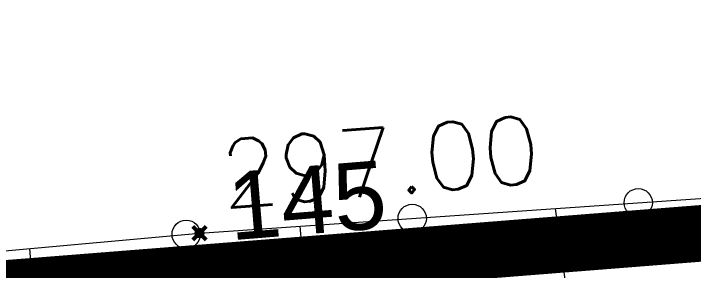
# Model space of a CAD drawing. Header units: metres. Extents: x 1851758 to 1852050, y 5187822 to 5188223.
# Drawn here: x 1851968.61 to 1851971.611, y 5187887.466 to 5187888.602 of the extents above; entities that cross this region are included whole.
import ezdxf
from ezdxf.enums import TextEntityAlignment as Align

# ---------------------------------------------------------------- set-up
doc = ezdxf.new("R2010")
doc.units = ezdxf.units.M
doc.header["$LTSCALE"] = 2.5
doc.header["$PDMODE"] = 35
doc.header["$PDSIZE"] = 0.03
doc.linetypes.add('L18', pattern=[0.6, 0.4, -0.2])
doc.layers.get('0').update_dxf_attribs({"linetype": 'CONTINUOUS', "lineweight": 30})
doc.layers.add('N', color=1, linetype='CONTINUOUS', plot=False)
doc.layers.add('PRO_PAR_CONT_DA', color=40, linetype='CONTINUOUS', plot=False)
for name, color, linetype, lineweight in [('PAR_ALIGNT', 1, 'L18', 30), ('PRO_DEMOL_CLO_LEG', 7, 'CONTINUOUS', 15), ('PRO_DEMOL_P', 7, 'CONTINUOUS', 50), ('PRO_DEMOL_TAL_HAC', 32, 'CONTINUOUS', 15), ('PRO_PAR_DA', 1, 'CONTINUOUS', 35), ('Z', 7, 'CONTINUOUS', 9)]:
    doc.layers.add(name, color=color, linetype=linetype, lineweight=lineweight)
doc.layers.add('PRO_VOI_PLANCHETTES', color=232, linetype='CONTINUOUS')
doc.styles.add('SIMPLEX', font='SIMPLEX.SHX', dxfattribs={"oblique": 27})
doc.styles.get("Standard").update_dxf_attribs({"font": 'arial.ttf'})

# ---------------------------------------------------------------- blocks, each defined once
blk = doc.blocks.new('TCPOINT')
blk.add_point((0, 0))
at = {"layer": 'N'}
blk.add_attdef('MAT', (0.2, 0.2), '', height=0.34, dxfattribs=at)
at = {"layer": 'Z', "style": 'SIMPLEX'}
blk.add_attdef('ALT', (0.2, -0.54), '', height=0.34, dxfattribs=at)
blk = doc.blocks.new('CLOLEG')
blk.add_circle((0, 0), 0.0625)

msp = doc.modelspace()

# ---------------------------------------------------------------- hatches: boundary and pattern name
at = {"layer": 'PRO_VOI_PLANCHETTES'}
h = msp.add_hatch(color=256, dxfattribs=at)
h.dxf.hatch_style = 1
h.paths.add_polyline_path([(1851940.1879, 5187882.4082), (1851939.9802, 5187885.2996), (1851978.2394, 5187888.0205), (1851979.7067, 5187892.0169), (1851978.5984, 5187910.5764), (1851978.6283, 5187910.5785), (1851979.737, 5187892.0125), (1851978.2609, 5187887.9919), (1851940.0123, 5187885.2718), (1851940.2178, 5187882.4106)])

# ---------------------------------------------------------------- linework, layer by layer
at = {"layer": 'PAR_ALIGNT', "ltscale": 2.5, "const_width": 0.25, "flags": 128}
msp.add_lwpolyline([(1851863.4796, 5187879.0507), (1851981.3715, 5187888.4018)], dxfattribs=at)
msp.add_lwpolyline([(1851863.4796, 5187879.0507), (1851981.3715, 5187888.4018)], dxfattribs=at)
at = {"layer": 'PRO_DEMOL_CLO_LEG', "flags": 128}
msp.add_lwpolyline([(1851899.1687, 5187881.4795), (1851904.6517, 5187881.9482), (1851919.6157, 5187883.4662), (1851936.6677, 5187884.8017), (1851953.754, 5187886.2021), (1851969.4308, 5187887.6313), (1851974.4927, 5187887.9829), (1851978.8346, 5187888.2456)], dxfattribs=at)
at = {"layer": 'PRO_DEMOL_TAL_HAC'}
for p, q in [((1851971.1428, 5187886.7048), (1851971.0025, 5187887.7405)), ((1851969.9689, 5187886.5761), (1851969.8748, 5187887.6622)), ((1851968.7646, 5187886.4811), (1851968.6814, 5187887.563))]:
    msp.add_line(p, q, dxfattribs=at)
at = {"layer": 'PRO_PAR_CONT_DA', "flags": 128}
msp.add_lwpolyline([(1851863.4796, 5187879.0507), (1851981.3715, 5187888.4018), (1851977.7933, 5187946.6346), (1851927.7207, 5187943.0606)], dxfattribs=at)
msp.add_lwpolyline([(1851863.5824, 5187878.1707), (1851981.4866, 5187886.528), (1851981.3715, 5187888.4018), (1851863.4796, 5187879.0507)], close=True, dxfattribs=at)
at = {"layer": 'PRO_PAR_DA', "flags": 128}
msp.add_lwpolyline([(1851863.4796, 5187879.0507), (1851981.3715, 5187888.4018)], dxfattribs=at)
at = {"layer": 'PRO_VOI_PLANCHETTES', "flags": 128}
msp.add_lwpolyline([(1851940.1879, 5187882.4082), (1851939.9802, 5187885.2996), (1851978.2394, 5187888.0205), (1851979.7067, 5187892.0169), (1851978.5984, 5187910.5764), (1851978.6283, 5187910.5785), (1851979.737, 5187892.0125), (1851978.2609, 5187887.9919), (1851940.0123, 5187885.2718), (1851940.2178, 5187882.4106)], close=True, dxfattribs=at)

# ---------------------------------------------------------------- block references
at = {"layer": 'PRO_DEMOL_CLO_LEG'}
for p, rotation in [((1851971.367, 5187887.7658), 3.972905918494841), ((1851970.3694, 5187887.6965), 3.972905918494841), ((1851969.3719, 5187887.626), 5.209268699964508)]:
    msp.add_blockref('CLOLEG', p, dxfattribs=dict(at, rotation=rotation))
at = {"layer": 'PRO_DEMOL_P'}
ref = msp.add_blockref('TCPOINT', (1851969.4308, 5187887.6313, 297), dxfattribs=dict(at, rotation=301.9002445867005))
ref.add_attrib('MAT', '145', (1851969.5686, 5187887.5993, 297), dxfattribs={"layer": 'N', "height": 0.3, "rotation": 4.6408})
ref.add_attrib('ALT', '297.00', dxfattribs={"layer": 'Z', "height": 0.3, "rotation": 4.6408, "style": 'SIMPLEX'}).set_placement((1851969.5108, 5187888.0398, 297), align=Align.TOP_LEFT)

doc.saveas('drawing.dxf')
